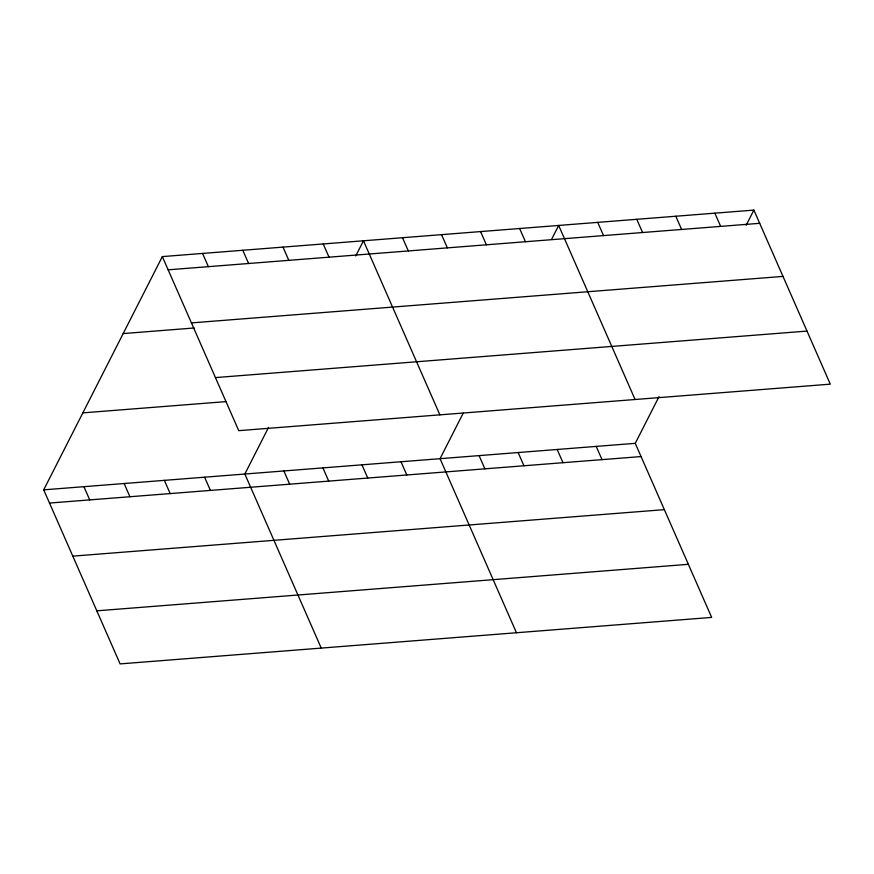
<?xml version="1.0" encoding="UTF-8"?>
<svg xmlns="http://www.w3.org/2000/svg" width="874" height="874" viewBox="0 0 874 874"><rect width="100%" height="100%" fill="white"/><g stroke="black" fill="none" stroke-linecap="round" stroke-linejoin="round"><path stroke-width="1.31" d="M658.985 396.687L635.256 443.337L711.665 617.405L120.109 663.901L43.7 489.844L162.335 256.595L753.891 210.099L830.3 384.156L238.744 430.663L162.335 256.595M268.558 427.386L244.829 474.025L321.239 648.093M355.751 255.951L363.464 240.787L439.873 414.855M463.176 413.205L440.048 458.686L516.458 632.743M551.56 239.432L558.672 225.437L635.081 399.505M746.178 225.263L753.891 210.099M168.136 269.826L759.692 223.318M191.439 322.899L782.995 276.403M123.179 333.573L194.247 327.979M215.441 377.59L806.997 331.082M82.844 412.867L226.322 401.592M43.7 489.844L635.256 443.337M49.501 503.063L641.068 456.567M72.804 556.137L664.36 509.64M96.806 610.828L688.373 564.32M714.845 213.169L720.657 226.388M675.81 216.239L681.611 229.458M636.764 219.308L642.565 232.528M597.718 222.378L603.53 235.598M519.637 228.507L525.438 241.737M596.221 446.406L602.022 459.637M480.591 231.577L486.392 244.807M557.175 449.476L562.976 462.696M441.545 234.647L447.357 247.877M518.129 452.546L523.941 465.766M402.499 237.717L408.311 250.947M479.094 455.616L484.895 468.835M323.238 243.955L329.039 257.175M401.002 461.756L406.803 474.975M283.012 247.113L288.813 260.343M361.956 464.826L367.768 478.045M242.786 250.27L248.587 263.5M322.921 467.885L328.722 481.115M202.56 253.438L208.362 266.657M283.875 470.955L289.676 484.185M204.603 477.193L210.405 490.412M164.378 480.35L170.179 493.581M124.152 483.519L129.953 496.738M83.926 486.676L89.727 499.906"/></g></svg>
